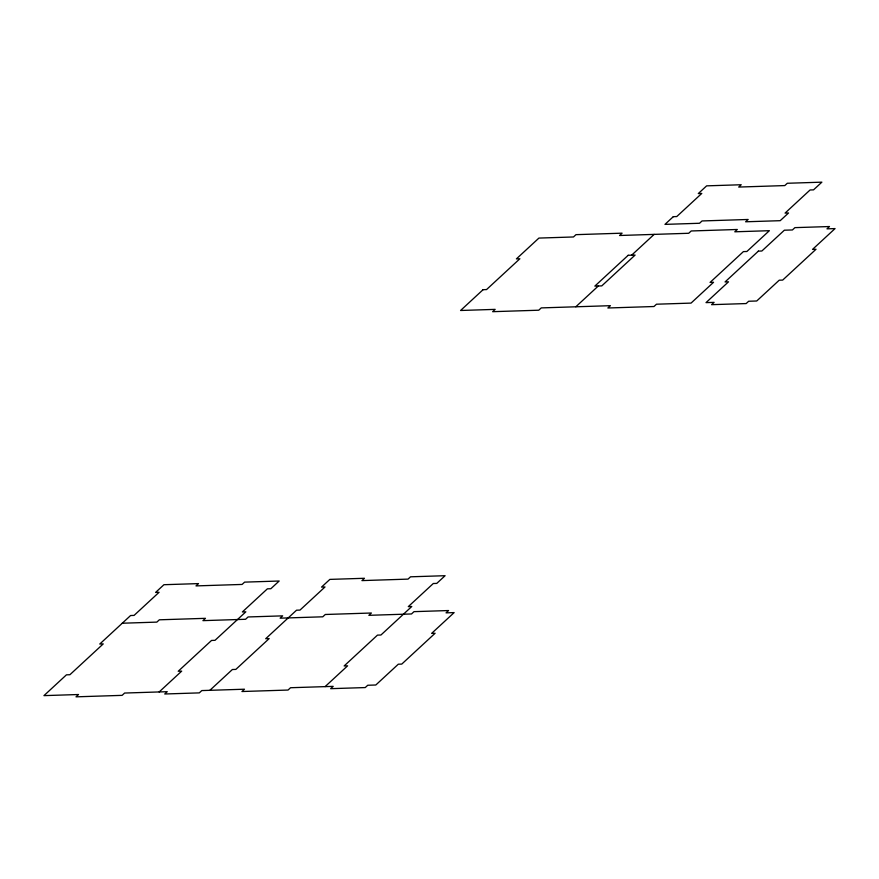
<?xml version="1.0" encoding="UTF-8"?>
<svg xmlns="http://www.w3.org/2000/svg" width="879" height="879" viewBox="0 0 879 879"><rect width="100%" height="100%" fill="white"/><g stroke="black" fill="none" stroke-linecap="round" stroke-linejoin="round"><path stroke-width="1.32" d="M159.176 691.938L181.678 671.138L178.217 671.248L211.553 640.439L215.003 640.33L245.834 611.828L242.384 611.938L267.381 588.831L270.842 588.721L279.17 581.019L244.604 582.129L242.099 584.436L196.006 585.908L198.511 583.601L163.944 584.711L155.605 592.413L159.066 592.303L134.069 615.41L130.608 615.52L99.777 644.021L103.239 643.911L69.902 674.72L66.452 674.83L43.95 695.63L78.517 694.52L76.023 696.838L122.115 695.355L124.609 693.048L167.241 691.685L164.747 693.992L199.313 692.883L201.807 690.575L244.45 689.213L241.945 691.52L288.037 690.048L290.542 687.73L333.174 686.367L330.669 688.675L365.246 687.565L367.741 685.257L375.805 685.005L398.308 664.205L401.758 664.095L435.094 633.276L431.633 633.385L454.135 612.597L446.071 612.85L448.565 610.542L413.998 611.652L411.504 613.96L368.861 615.322L371.367 613.015L325.274 614.487L322.78 616.805L280.137 618.168L282.642 615.86L248.076 616.959L245.571 619.277L202.939 620.64L205.433 618.333L159.341 619.805L156.847 622.112L122.28 623.222M575.811 306.793L598.313 285.994M631.638 255.185L654.141 234.385M209.883 690.312L232.375 669.523L235.836 669.402L269.161 638.593L265.711 638.703L296.542 610.202L299.992 610.092L324.999 586.985L321.538 587.095L329.867 579.393L364.433 578.283L361.939 580.601L408.032 579.118L410.526 576.811L445.093 575.701L436.764 583.403L433.303 583.513L408.306 606.62L411.768 606.51L380.937 635.012L377.476 635.121L344.15 665.941L347.601 665.832L325.109 686.62M483.087 289.685L460.585 310.485L495.152 309.375L492.658 311.682L538.75 310.21L541.244 307.903L610.378 305.683L607.883 307.991L653.976 306.518L656.47 304.211L691.048 303.101L713.539 282.302L710.089 282.412L743.414 251.603L746.875 251.493L769.367 230.694L734.8 231.803L737.305 229.485L691.213 230.968L688.707 233.276L619.574 235.495L622.068 233.177L575.987 234.66L573.482 236.967L538.915 238.077L516.412 258.876L519.874 258.767L486.537 289.576L483.087 289.685M628.188 255.295L594.852 286.104L601.774 285.884L635.099 255.075L628.188 255.295M673.303 216.673L664.974 224.376L699.541 223.266L702.046 220.948L748.139 219.475L745.634 221.783L780.2 220.684L788.54 212.982L785.079 213.092L810.075 189.974L813.536 189.864L821.865 182.162L787.298 183.272L784.793 185.579L738.712 187.062L741.206 184.744L706.639 185.854L698.311 193.556L701.761 193.446L676.764 216.553L673.303 216.673M758.39 251.119L725.065 281.939L728.515 281.818L706.024 302.618L714.089 302.365L711.583 304.672L746.161 303.563L748.655 301.255L756.72 300.992L779.223 280.203L782.673 280.093L816.009 249.273L812.548 249.383L835.05 228.584L826.985 228.848L829.479 226.54L794.913 227.639L792.418 229.957L784.354 230.21L761.851 251.009L758.39 251.119"/></g></svg>
